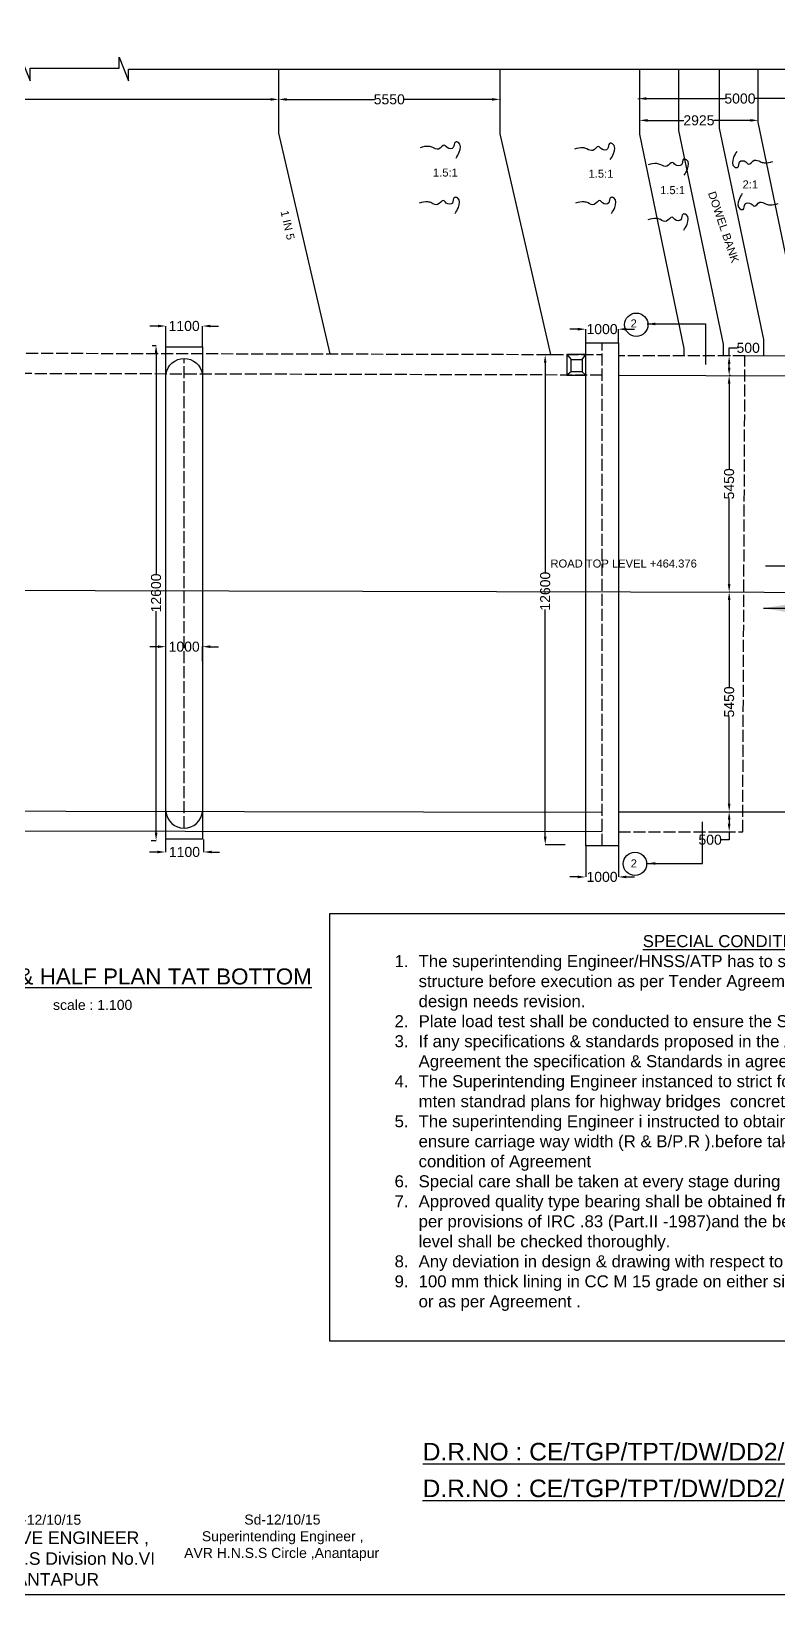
# Model space of a CAD drawing. Header units: inches. Extents: x -17772 to 62513, y -53545 to 6825.
# Drawn here: x 17065 to 35739, y -53542 to -14470 of the extents above; entities that cross this region are included whole.
import ezdxf

# ---------------------------------------------------------------- set-up
doc = ezdxf.new("R2010")
doc.units = ezdxf.units.IN
doc.header["$MEASUREMENT"] = 0
doc.linetypes.add('ACAD_ISO02W100', pattern=[15, 12, -3])
doc.layers.add('DRAWING', color=7, linetype='Continuous')
doc.layers.add('TEXT', color=7, linetype='Continuous')
doc.styles.get("Standard").update_dxf_attribs({"font": 'arial.ttf', "height": 250})
doc.dimstyles.get("Standard").update_dxf_attribs({"dimtxt": 200, "dimasz": 200, "dimexe": 0.18, "dimexo": 0.0625, "dimgap": 0.09, "dimtad": 0, "dimtih": 1, "dimtoh": 1, "dimdec": 0, "dimzin": 0, "dimdsep": 46, "dimtxsty": 'Standard', "dimcen": 0.09, "dimadec": 0, "dimazin": 0, "dimtfac": 1, "dimtdec": 0, "dimtofl": 0, "dimtmove": 0, "dimatfit": 3, "dimfxl": 0, "dimtolj": 1, "dimtzin": 0, "dimarcsym": 0})

# ---------------------------------------------------------------- blocks, each defined once
blk = doc.blocks.new('*D40')
at = {"layer": 'Defpoints', "color": 0, "transparency": 16777216}
for p in [(8163, -16167), (23242, -16167), (23242, -16173)]:
    blk.add_point(p, dxfattribs=at)
at = {"layer": 'TEXT', "color": 0, "lineweight": -2, "transparency": 16777216}
for p, q in [((8163, -16167), (8163, -16173)), ((8363, -16173), (15244, -16173)), ((23042, -16173), (16161, -16173)), ((23242, -16167), (23242, -16173))]:
    blk.add_line(p, q, dxfattribs=at)
at = {"layer": 'TEXT', "color": 0, "transparency": 16777216}
for points in [[(8363, -16139), (8363, -16206), (8163, -16173)], [(23042, -16139), (23042, -16206), (23242, -16173)]]:
    blk.add_solid(points, dxfattribs=at)
at = {"layer": 'TEXT', "color": 0, "transparency": 16777216, "insert": (15703, -16173), "char_height": 250, "attachment_point": 5}
blk.add_mtext('\\A1;15000', dxfattribs=at)
blk = doc.blocks.new('*D41')
at = {"layer": 'Defpoints', "color": 0, "transparency": 16777216}
for p in [(23242, -16167), (28776, -16167), (28776, -16173)]:
    blk.add_point(p, dxfattribs=at)
at = {"layer": 'TEXT', "color": 0, "lineweight": -2, "transparency": 16777216}
for p, q in [((23242, -16167), (23242, -16173)), ((23442, -16173), (25636, -16173)), ((28576, -16173), (26382, -16173)), ((28776, -16167), (28776, -16173))]:
    blk.add_line(p, q, dxfattribs=at)
at = {"layer": 'TEXT', "color": 0, "transparency": 16777216}
for points in [[(23442, -16140), (23442, -16206), (23242, -16173)], [(28576, -16140), (28576, -16206), (28776, -16173)]]:
    blk.add_solid(points, dxfattribs=at)
at = {"layer": 'TEXT', "color": 0, "transparency": 16777216, "insert": (26009, -16173), "char_height": 250, "attachment_point": 5}
blk.add_mtext('\\A1;5550', dxfattribs=at)
blk = doc.blocks.new('*D42')
at = {"layer": 'Defpoints', "color": 0, "transparency": 16777216}
for p in [(32232, -16167), (37308, -16153), (37308, -16200)]:
    blk.add_point(p, dxfattribs=at)
at = {"layer": 'TEXT', "color": 0, "lineweight": -2, "transparency": 16777216}
for p, q in [((32232, -16167), (32232, -16153)), ((32432, -16153), (34397, -16153)), ((37108, -16153), (35143, -16153)), ((37308, -16200), (37308, -16153))]:
    blk.add_line(p, q, dxfattribs=at)
at = {"layer": 'TEXT', "color": 0, "transparency": 16777216}
for points in [[(32432, -16119), (32432, -16186), (32232, -16153)], [(37108, -16119), (37108, -16186), (37308, -16153)]]:
    blk.add_solid(points, dxfattribs=at)
at = {"layer": 'TEXT', "color": 0, "transparency": 16777216, "insert": (34770, -16153), "char_height": 250, "attachment_point": 5}
blk.add_mtext('\\A1;5000', dxfattribs=at)
blk = doc.blocks.new('*D43')
at = {"layer": 'Defpoints', "color": 0, "transparency": 16777216}
for p in [(32262, -16697), (35228, -16697), (35228, -16697)]:
    blk.add_point(p, dxfattribs=at)
at = {"layer": 'TEXT', "color": 0, "lineweight": -2, "transparency": 16777216}
for p, q in [((32262, -16697), (32262, -16697)), ((32462, -16697), (33368, -16697)), ((35028, -16697), (34121, -16697)), ((35228, -16697), (35228, -16697))]:
    blk.add_line(p, q, dxfattribs=at)
at = {"layer": 'TEXT', "color": 0, "transparency": 16777216}
for points in [[(32462, -16664), (32462, -16730), (32262, -16697)], [(35028, -16664), (35028, -16730), (35228, -16697)]]:
    blk.add_solid(points, dxfattribs=at)
at = {"layer": 'TEXT', "color": 0, "transparency": 16777216, "insert": (33745, -16697), "char_height": 250, "attachment_point": 5}
blk.add_mtext('\\A1;2925', dxfattribs=at)
blk = doc.blocks.new('*D62')
at = {"layer": 'Defpoints', "color": 0, "transparency": 16777216}
for p in [(21341, -29850), (20428, -30214), (21341, -30214)]:
    blk.add_point(p, dxfattribs=at)
at = {"layer": 'TEXT', "color": 0, "lineweight": -2, "transparency": 16777216}
for p, q in [((20228, -29850), (20028, -29850)), ((20428, -30214), (20428, -29849)), ((21341, -30214), (21341, -29849)), ((21541, -29850), (21741, -29850))]:
    blk.add_line(p, q, dxfattribs=at)
at = {"layer": 'TEXT', "color": 0, "transparency": 16777216}
for points in [[(20228, -29816), (20228, -29883), (20428, -29850)], [(21541, -29816), (21541, -29883), (21341, -29850)]]:
    blk.add_solid(points, dxfattribs=at)
at = {"layer": 'TEXT', "color": 0, "transparency": 16777216, "insert": (20885, -29850), "char_height": 250, "attachment_point": 5}
blk.add_mtext('\\A1;1000', dxfattribs=at)
blk = doc.blocks.new('*D63')
at = {"layer": 'Defpoints', "color": 0, "transparency": 16777216}
for p in [(21341, -21836), (20428, -22358), (21341, -22358)]:
    blk.add_point(p, dxfattribs=at)
at = {"layer": 'TEXT', "color": 0, "lineweight": -2, "transparency": 16777216}
for p, q in [((20228, -21836), (20028, -21836)), ((20428, -22358), (20428, -21836)), ((21341, -22358), (21341, -21836)), ((21541, -21836), (21741, -21836))]:
    blk.add_line(p, q, dxfattribs=at)
at = {"layer": 'TEXT', "color": 0, "transparency": 16777216}
for points in [[(20228, -21803), (20228, -21869), (20428, -21836)], [(21541, -21803), (21541, -21869), (21341, -21836)]]:
    blk.add_solid(points, dxfattribs=at)
at = {"layer": 'TEXT', "color": 0, "transparency": 16777216, "insert": (20885, -21836), "char_height": 250, "attachment_point": 5}
blk.add_mtext('\\A1;1100', dxfattribs=at)
blk = doc.blocks.new('*D64')
at = {"layer": 'Defpoints', "color": 0, "transparency": 16777216}
for p in [(30334, -22555), (29905, -34799), (30407, -34799)]:
    blk.add_point(p, dxfattribs=at)
at = {"layer": 'TEXT', "color": 0, "lineweight": -2, "transparency": 16777216}
for p, q in [((30334, -22555), (29905, -22555)), ((29905, -22755), (29905, -28004)), ((29905, -34599), (29905, -28921)), ((30407, -34799), (29905, -34799))]:
    blk.add_line(p, q, dxfattribs=at)
at = {"layer": 'TEXT', "color": 0, "transparency": 16777216}
for points in [[(29872, -22755), (29938, -22755), (29905, -22555)], [(29872, -34599), (29938, -34599), (29905, -34799)]]:
    blk.add_solid(points, dxfattribs=at)
at = {"layer": 'TEXT', "color": 0, "transparency": 16777216, "insert": (29905, -28463), "char_height": 250, "attachment_point": 5, "rotation": 90}
blk.add_mtext('\\A1;12600', dxfattribs=at)
blk = doc.blocks.new('*D65')
at = {"layer": 'Defpoints', "color": 0, "transparency": 16777216}
for p in [(30919, -34827), (31732, -34827), (31732, -35604)]:
    blk.add_point(p, dxfattribs=at)
at = {"layer": 'TEXT', "color": 0, "lineweight": -2, "transparency": 16777216}
for p, q in [((30919, -34827), (30919, -35604)), ((31732, -34827), (31732, -35604)), ((30719, -35604), (30519, -35604)), ((31932, -35604), (32132, -35604))]:
    blk.add_line(p, q, dxfattribs=at)
at = {"layer": 'TEXT', "color": 0, "transparency": 16777216}
for points in [[(30719, -35571), (30719, -35637), (30919, -35604)], [(31932, -35571), (31932, -35637), (31732, -35604)]]:
    blk.add_solid(points, dxfattribs=at)
at = {"layer": 'TEXT', "color": 0, "transparency": 16777216, "insert": (31325, -35604), "char_height": 250, "attachment_point": 5}
blk.add_mtext('\\A1;1000', dxfattribs=at)
blk = doc.blocks.new('*D66')
at = {"layer": 'Defpoints', "color": 0, "transparency": 16777216}
for p in [(34197, -33974), (34197, -34475), (34501, -34475)]:
    blk.add_point(p, dxfattribs=at)
at = {"layer": 'TEXT', "color": 0, "lineweight": -2, "transparency": 16777216}
for p, q in [((34197, -33974), (34501, -33974)), ((34501, -34174), (34501, -34275)), ((34197, -34475), (34501, -34475)), ((34501, -34675), (34301, -34675)), ((34501, -34475), (34501, -34675))]:
    blk.add_line(p, q, dxfattribs=at)
at = {"layer": 'TEXT', "color": 0, "transparency": 16777216}
for points in [[(34467, -34174), (34534, -34174), (34501, -33974)], [(34467, -34275), (34534, -34275), (34501, -34475)]]:
    blk.add_solid(points, dxfattribs=at)
at = {"layer": 'TEXT', "color": 0, "transparency": 16777216, "insert": (34025, -34675), "char_height": 250, "attachment_point": 5}
blk.add_mtext('\\A1;500', dxfattribs=at)
blk = doc.blocks.new('*D67')
at = {"layer": 'Defpoints', "color": 0, "transparency": 16777216}
for p in [(34501, -28486), (34514, -28486), (34501, -33974)]:
    blk.add_point(p, dxfattribs=at)
at = {"layer": 'TEXT', "color": 0, "lineweight": -2, "transparency": 16777216}
for p, q in [((34514, -28486), (34500, -28486)), ((34501, -28686), (34501, -30857)), ((34501, -33774), (34501, -31603)), ((34501, -33974), (34500, -33974))]:
    blk.add_line(p, q, dxfattribs=at)
at = {"layer": 'TEXT', "color": 0, "transparency": 16777216}
for points in [[(34467, -28686), (34534, -28686), (34501, -28486)], [(34467, -33774), (34534, -33774), (34501, -33974)]]:
    blk.add_solid(points, dxfattribs=at)
at = {"layer": 'TEXT', "color": 0, "transparency": 16777216, "insert": (34501, -31230), "char_height": 250, "attachment_point": 5, "rotation": 90}
blk.add_mtext('\\A1;5450', dxfattribs=at)
blk = doc.blocks.new('*D68')
at = {"layer": 'Defpoints', "color": 0, "transparency": 16777216}
for p in [(34500, -23076), (34535, -23076), (34514, -28486)]:
    blk.add_point(p, dxfattribs=at)
at = {"layer": 'TEXT', "color": 0, "lineweight": -2, "transparency": 16777216}
for p, q in [((34535, -23076), (34500, -23076)), ((34500, -23276), (34500, -25408)), ((34500, -28286), (34500, -26154)), ((34514, -28486), (34500, -28486))]:
    blk.add_line(p, q, dxfattribs=at)
at = {"layer": 'TEXT', "color": 0, "transparency": 16777216}
for points in [[(34467, -23276), (34534, -23276), (34500, -23076)], [(34467, -28286), (34534, -28286), (34500, -28486)]]:
    blk.add_solid(points, dxfattribs=at)
at = {"layer": 'TEXT', "color": 0, "transparency": 16777216, "insert": (34500, -25781), "char_height": 250, "attachment_point": 5, "rotation": 90}
blk.add_mtext('\\A1;5450', dxfattribs=at)
blk = doc.blocks.new('*D69')
at = {"layer": 'Defpoints', "color": 0, "transparency": 16777216}
for p in [(34500, -22583), (34535, -22583), (34535, -23076)]:
    blk.add_point(p, dxfattribs=at)
at = {"layer": 'TEXT', "color": 0, "lineweight": -2, "transparency": 16777216}
for p, q in [((34500, -22583), (34500, -22383)), ((34500, -22383), (34700, -22383)), ((34535, -22583), (34500, -22583)), ((34500, -22876), (34500, -22783)), ((34535, -23076), (34500, -23076))]:
    blk.add_line(p, q, dxfattribs=at)
at = {"layer": 'TEXT', "color": 0, "transparency": 16777216}
for points in [[(34467, -22783), (34534, -22783), (34500, -22583)], [(34467, -22876), (34534, -22876), (34500, -23076)]]:
    blk.add_solid(points, dxfattribs=at)
at = {"layer": 'TEXT', "color": 0, "transparency": 16777216, "insert": (34976, -22383), "char_height": 250, "attachment_point": 5}
blk.add_mtext('\\A1;500', dxfattribs=at)
blk = doc.blocks.new('*D72')
at = {"layer": 'Defpoints', "color": 0, "transparency": 16777216}
for p in [(20416, -34652), (21370, -34666), (21370, -34981)]:
    blk.add_point(p, dxfattribs=at)
at = {"layer": 'TEXT', "color": 0, "lineweight": -2, "transparency": 16777216}
for p, q in [((20416, -34652), (20416, -34981)), ((21370, -34666), (21370, -34981)), ((20216, -34981), (20016, -34981)), ((21570, -34981), (21770, -34981))]:
    blk.add_line(p, q, dxfattribs=at)
at = {"layer": 'TEXT', "color": 0, "transparency": 16777216}
for points in [[(20216, -34948), (20216, -35014), (20416, -34981)], [(21570, -34948), (21570, -35014), (21370, -34981)]]:
    blk.add_solid(points, dxfattribs=at)
at = {"layer": 'TEXT', "color": 0, "transparency": 16777216, "insert": (20893, -34981), "char_height": 250, "attachment_point": 5}
blk.add_mtext('\\A1;1100', dxfattribs=at)
blk = doc.blocks.new('*D73')
at = {"layer": 'Defpoints', "color": 0, "transparency": 16777216}
for p in [(30919, -22257), (31732, -21915), (31732, -22257)]:
    blk.add_point(p, dxfattribs=at)
at = {"layer": 'TEXT', "color": 0, "lineweight": -2, "transparency": 16777216}
for p, q in [((30719, -21915), (30519, -21915)), ((30919, -22257), (30919, -21915)), ((31732, -22257), (31732, -21915)), ((31932, -21915), (32132, -21915))]:
    blk.add_line(p, q, dxfattribs=at)
at = {"layer": 'TEXT', "color": 0, "transparency": 16777216}
for points in [[(30719, -21882), (30719, -21949), (30919, -21915)], [(31932, -21882), (31932, -21949), (31732, -21915)]]:
    blk.add_solid(points, dxfattribs=at)
at = {"layer": 'TEXT', "color": 0, "transparency": 16777216, "insert": (31325, -21915), "char_height": 250, "attachment_point": 5}
blk.add_mtext('\\A1;1000', dxfattribs=at)
blk = doc.blocks.new('*D77')
at = {"layer": 'Defpoints', "color": 0, "transparency": 16777216}
for p in [(20085, -22319), (20183, -22319), (20061, -34696)]:
    blk.add_point(p, dxfattribs=at)
at = {"layer": 'TEXT', "color": 0, "lineweight": -2, "transparency": 16777216}
for p, q in [((20085, -22319), (20184, -22319)), ((20183, -22519), (20183, -28049)), ((20183, -34496), (20183, -28965)), ((20061, -34696), (20184, -34696))]:
    blk.add_line(p, q, dxfattribs=at)
at = {"layer": 'TEXT', "color": 0, "transparency": 16777216}
for points in [[(20150, -22519), (20217, -22519), (20183, -22319)], [(20150, -34496), (20217, -34496), (20183, -34696)]]:
    blk.add_solid(points, dxfattribs=at)
at = {"layer": 'TEXT', "color": 0, "transparency": 16777216, "insert": (20183, -28507), "char_height": 250, "attachment_point": 5, "rotation": 90}
blk.add_mtext('\\A1;12600', dxfattribs=at)

msp = doc.modelspace()

# ---------------------------------------------------------------- linework, layer by layer
at = {"layer": 'DRAWING', "color": 0}
for points in [[(-17771.7, 6824.9), (62472.7, 6824.9), (62472.7, -53541.7), (-17771.7, -53541.7)], [(30918.7, -22256.7), (31732.2, -22256.7), (31732.2, -34827), (30918.7, -34827)]]:
    msp.add_lwpolyline(points, close=True, dxfattribs=at)
for points in [[(-3817.4, -15328.3), (12491.7, -15368.5), (12491.7, -15676.5), (12735.1, -15074.1), (12735.1, -15375.6), (16786.3, -15375.6), (16786.3, -15092), (17039.6, -15705.8), (17039.6, -15390.7), (19260.6, -15390.7), (19260.6, -15114.2), (19491.6, -15705), (19491.6, -15413.9), (37315.7, -15413.9), (37315.7, -16521.9), (38278.4, -21372.9), (38251.3, -28442.4), (38669.7, -28442.4), (37700.1, -28899.6), (38241.6, -28899.6), (38241.6, -35748.9)], [(23241.9, -15413.9), (23241.9, -17018.6), (24521.5, -22533)], [(30048.3, -22545.9), (28776.1, -17033.4), (28776.1, -15413.9)], [(32262, -15413.9), (32262, -17039), (33371.7, -22397.5), (33371.7, -22583.3)], [(34359.7, -22583.3), (34359.7, -22286.4), (33246.7, -16946.1), (33246.7, -15413.9)], [(34252.9, -15413.9), (34252.9, -16890.8), (35360.8, -22174.8), (35361.9, -22582.1)], [(36337, -22579.7), (36337, -22067), (35227.7, -16738.6), (35227.7, -15413.9)], [(34896, -22583.3), (38273.8, -22574.9)], [(31732.2, -23064.8), (38271.9, -23089.9)], [(-11444.3, -28373.6), (38720.7, -28495.9)], [(60, -33931), (31325.4, -33988.1)], [(31732.2, -33974.4), (38241.6, -33974.4)], [(31325.4, -34480.2), (60, -34448.8)]]:
    msp.add_lwpolyline(points, dxfattribs=at)
at = {"layer": 'DRAWING', "color": 0, "linetype": 'ACAD_ISO02W100', "ltscale": 25}
for points in [[(31325.4, -34827), (31325.4, -22256.7)], [(60, -22476), (31325.4, -22548.9)], [(20883.8, -34388), (20884.6, -22647.5)], [(31732.2, -34474.8), (34839.7, -34474.8), (34896, -22583.3), (31732.2, -22583.4)], [(31325.4, -23063.8), (60, -22983)]]:
    msp.add_lwpolyline(points, dxfattribs=at)
at = {"layer": 'DRAWING', "color": 0, "ltscale": 25}
msp.add_lwpolyline([(20427.9, -22358.2), (21341.3, -22358.2), (21341.3, -34656.3), (20427.9, -34656.3)], close=True, dxfattribs=at)
for points in [[(20427.9, -23035.6, -0.8498144), (21341.3, -23035.6, 0.9961681)], [(20427.9, -33968.2, 0.9191358), (21341.3, -33968.2, -1.9133138)]]:
    msp.add_lwpolyline(points, format="xyb", dxfattribs=at)
at = {"layer": 'TEXT'}
for points in [[(30918.7, -22548), (30445.7, -22548), (30445.7, -23061.5), (30918.7, -23061.5)], [(30554, -22672.6), (30828.7, -22672.6), (30828.7, -22977.5), (30554, -22977.5)]]:
    msp.add_lwpolyline(points, close=True, dxfattribs=at)
for points in [[(30445.7, -22548), (30554, -22672.6)], [(30828.7, -22672.6), (30918.7, -22548)], [(30554, -22977.5), (30445.7, -23061.5)], [(30828.7, -22977.5), (30918.7, -23061.5)]]:
    msp.add_lwpolyline(points, dxfattribs=at)
at = {"layer": 'TEXT', "color": 0}
msp.add_lwpolyline([(24520.4, -36520.2), (46456.7, -36520.2), (46456.7, -47205.5), (24520.4, -47205.5)], close=True, dxfattribs=at)
for centre in [(32180.4, -21802.8), (32148, -35277)]:
    msp.add_circle(centre, 291.4, dxfattribs=at)
for points in [[(27676.5, -17640.8), (27758.6, -17488.9), (27735, -17250.6), (27660.1, -17239.1), (27608.2, -17377.4), (27455.4, -17377.4), (27384.8, -17317), (27240.7, -17414.9), (27093.7, -17377.5), (26995.7, -17348.7), (26779.6, -17380.3)], [(31530.9, -17675.2), (31613.1, -17523.3), (31589.5, -17285.1), (31514.5, -17273.5), (31462.7, -17411.8), (31309.9, -17411.8), (31239.2, -17351.4), (31095.1, -17449.3), (30948.2, -17411.9), (30850.2, -17383.1), (30634, -17414.8)], [(34690.5, -17471.4), (34609.9, -17624), (34635.9, -17862.1), (34710.9, -17872.9), (34761.4, -17734.1), (34914.2, -17732.6), (34985.4, -17792.3), (35128.6, -17692.9), (35275.9, -17728.9), (35374.2, -17756.8), (35590, -17723)], [(33377.4, -18070), (33459.6, -17918.1), (33436, -17679.9), (33361, -17668.3), (33309.2, -17806.6), (33156.4, -17806.6), (33085.7, -17746.2), (32941.6, -17844.1), (32794.7, -17806.7), (32696.7, -17777.9), (32480.5, -17809.6)], [(27653.6, -19025.7), (27735.7, -18873.8), (27712.1, -18635.6), (27637.1, -18624), (27585.3, -18762.3), (27432.5, -18762.3), (27361.8, -18701.9), (27217.7, -18799.8), (27070.8, -18762.4), (26972.8, -18733.6), (26756.6, -18765.3)], [(31559.8, -19025.1), (31642, -18873.2), (31618.3, -18635), (31543.4, -18623.4), (31491.5, -18761.7), (31338.8, -18761.7), (31268.1, -18701.3), (31124, -18799.2), (30977, -18761.8), (30879, -18733), (30662.9, -18764.7)], [(34827.4, -18522.4), (34746.8, -18675), (34772.7, -18913.1), (34847.8, -18923.8), (34898.3, -18785.1), (35051, -18783.6), (35122.3, -18843.3), (35265.4, -18743.9), (35412.8, -18779.9), (35511, -18807.8), (35726.9, -18773.9)], [(33367, -19441.5), (33449.1, -19289.7), (33425.5, -19051.4), (33350.6, -19039.9), (33298.7, -19178.1), (33145.9, -19178.1), (33075.3, -19117.7), (32931.2, -19215.6), (32784.2, -19178.2), (32686.2, -19149.4), (32470.1, -19181.1)]]:
    msp.add_spline(points, degree=3, dxfattribs=at)

# ---------------------------------------------------------------- texts
for s, height, p in [('1.5:1', 200, (27100.9, -18101.2)), ('1.5:1', 200, (30987.1, -18130.3)), ('1.5:1', 200, (32775.6, -18541)), ('2:1', 200, (34836.3, -18397.2)), ('2', 200, (32038.6, -21870.9)), ('ROAD TOP LEVEL +464.376', 200, (30035.8, -27871.9)), ('2', 200, (32041.6, -35365.4)), ('%%UHALF PLAN TOP & HALF PLAN TAT BOTTOM', 400, (12244.9, -38290.6)), ('scale : 1.100', 250, (17608.8, -38926.7)), ('%%UD.R.NO : CE/TGP/TPT/DW/DD2/DEE 3/885/2015  DT :-06-11-2015.', 439.32, (26845.2, -50185.2)), ('%%UD.R.NO : CE/TGP/TPT/DW/DD2/DEE 3/1004/2015  DT :-06-11-2015.', 439.32, (26842.1, -51103))]:
    msp.add_text(s, height=height, dxfattribs=at).set_placement(p)
for s, rotation, p in [('DOWEL BANK ', 288.66396, (33968.5, -18512.9)), ('1 IN 5', 282.94244, (23290.2, -18973.3))]:
    msp.add_text(s, height=200, rotation=rotation, dxfattribs=at).set_placement(p)
at = {"layer": 'TEXT', "color": 0, "insert": (25941.7, -37058.1), "char_height": 200, "attachment_point": 1}
msp.add_mtext_dynamic_manual_height_columns('^I^I^I^I^I^I^I^I{\\H1.5x;\\LSPECIAL CONDITIONS \\P\\pi-600,l800,t800,21800;\\l1.^IThe superintending Engineer/HNSS/ATP has to sure S.B.C H.P\'s T.P\'s levels,location,suitablity of structure before execution as per Tender Agreement .if there in any change  in these  particulars the design needs revision.\\P2.^IPlate load test shall be conducted to ensure the SBC of foundation strata of pier & Abutment before execution \\P3.^IIf any specifications & standards proposed in the Approved drawing are lower than those specified in Agreement the specification & Standards in agreements shall be adopted\\P4.^IThe Superintending Engineer instanced to strict follow the notes standards & specifications mentioned tin mten standrad plans for highway bridges  concrete "T\' beam(vol-III) IRC codes and approved drawings.\\P5.^IThe superintending Engineer i instructed to obtain concurrence from the concerned department also ensure carriage way width (R & B/P.R ).before taking up the execution of works as per c.l21 of special condition of Agreement \\P6.^ISpecial care shall be taken at every stage during construction for all R.C.c components.\\P7.^IApproved quality type bearing shall be obtained from any approved Testing Institute and shall be tested as per provisions of IRC .83 (Part.II -1987)and the bearing shall be placed at true horizontal level and the level shall be checked thoroughly.  \\P8.^IAny deviation in design & drawing with respect to Agreement conditions shall be taken care of before execution.\\P9.^I100 mm thick lining in CC M 15 grade on either side of the structure shall be provided for a length of 30 m or as per Agreement .   }', width=20491.925, gutter_width=1000, heights=[0], dxfattribs=at)
at = {"layer": 'TEXT', "color": 0, "char_height": 250, "attachment_point": 1}
for s, insert, width in [('                     Sd-12/10/15 \\P\\pi515.96;{\\H1.25x;EXECUTIVE ENGINEER , \\P\\pi328.9;AVR H.N.S.S Division No.VI \\P\\pi1695.1;ANANTAPUR }', (14371.5, -51543.3), 6077.103), ('\\pi2517;\\P\\pi0;^I      Sd-12/10/15 \\P\\pi520.98;Superintending Engineer , \\P\\pi78.624;AVR H.N.S.S Circle ,Anantapur ', (20805.9, -51121.3), 5033.954)]:
    msp.add_mtext(s, dxfattribs=dict(at, insert=insert, width=width))

# ---------------------------------------------------------------- dimensions: what is measured, and where the dimension line sits
at = {"layer": 'TEXT', "color": 0}
for base, p1, p2, text, picture, middle in [((23241.9, -16172.8), (8163.3, -16167.2), (23241.9, -16167.2), '15000', '*D40', (15702.6, -16172.8)), ((28776.1, -16172.9), (23241.9, -16167.2), (28776.1, -16167.2), '5550', '*D41', (26009, -16172.9)), ((37307.6, -16152.8), (32232, -16167.2), (37307.6, -16200.1), '5000', '*D42', (34769.8, -16152.8)), ((35227.7, -16697.1), (32262, -16697.1), (35227.7, -16697.1), '2925', '*D43', (33744.8, -16697.1)), ((21341.3, -21836), (20427.9, -22358.2), (21341.3, -22358.2), '1100', '*D63', (20884.6, -21836)), ((31732.2, -21915.2), (30918.7, -22256.7), (31732.2, -22256.7), '1000', '*D73', (31325.4, -21915.2)), ((21341.3, -29849.6), (20427.9, -30214), (21341.3, -30214), '1000', '*D62', (20884.6, -29849.6)), ((21369.6, -34981.1), (20416.1, -34652.3), (21369.6, -34665.7), '1100', '*D72', (20892.8, -34981.1)), ((31732.2, -35604), (30918.7, -34827), (31732.2, -34827), '1000', '*D65', (31325.4, -35604))]:
    dim = msp.add_linear_dim(base=base, p1=p1, p2=p2, text=text, dimstyle='Standard', dxfattribs=at)
    dim.commit()
    dim.dimension.update_dxf_attribs({"geometry": picture, "text_midpoint": middle})
for base, p1, p2, picture, middle in [((34500.2, -22583.3), (34534.8, -23075.6), (34534.7, -22583.3), '*D69', (34976.1, -22383.3)), ((34500.6, -34474.8), (34197.1, -33974.4), (34197.1, -34474.8), '*D66', (34024.8, -34674.8))]:
    dim = msp.add_linear_dim(base=base, p1=p1, p2=p2, angle=90, text='500', dimstyle='Standard', dxfattribs=at)
    dim.commit()
    dim.dimension.update_dxf_attribs({"geometry": picture, "text_midpoint": middle})
for base, p1, p2, text, picture, middle in [((20183.4, -22318.5), (20060.6, -34695.6), (20084.8, -22318.5), '12600', '*D77', (20183.4, -28507.1)), ((34500.4, -23075.6), (34514, -28485.7), (34534.8, -23075.6), '5450', '*D68', (34500.4, -25780.6)), ((34500.6, -28485.7), (34500.6, -33974.4), (34514, -28485.7), '5450', '*D67', (34500.6, -31230))]:
    dim = msp.add_linear_dim(base=base, p1=p1, p2=p2, angle=90, text=text, dimstyle='Standard', dxfattribs=at)
    dim.commit()
    dim.dimension.update_dxf_attribs({"geometry": picture, "text_midpoint": middle, "text_rotation": 90})
dim = msp.add_linear_dim(base=(29904.8, -34799.4), p1=(30334.2, -22555), p2=(30406.8, -34799.4), angle=90, text='12600', dimstyle='Standard', dxfattribs=at)
dim.commit()
dim.dimension.update_dxf_attribs({"geometry": '*D64', "text_midpoint": (29904.8, -28462.6), "dimtype": 160, "text_rotation": 90})

# ---------------------------------------------------------------- leaders
for points, override in [([(32454.3, -21784.3), (33911.4, -21784.3), (33911.4, -22796.7)], {"dimgap": 0.09, "dimtad": 0}), ([(37821, -27840.8), (35409.9, -27840.8)], {"dimasz": 600}), ([(35356, -28890.1), (37811.5, -28890.1)], {"dimasz": 600, "dimgap": 0.09, "dimtad": 0}), ([(32452.8, -35266.7), (33836.5, -35266.7), (33836.5, -34226.1)], {"dimgap": 0.09, "dimtad": 0})]:
    msp.add_leader(points, dimstyle='Standard', override=override, dxfattribs=at)

doc.saveas('drawing.dxf')
